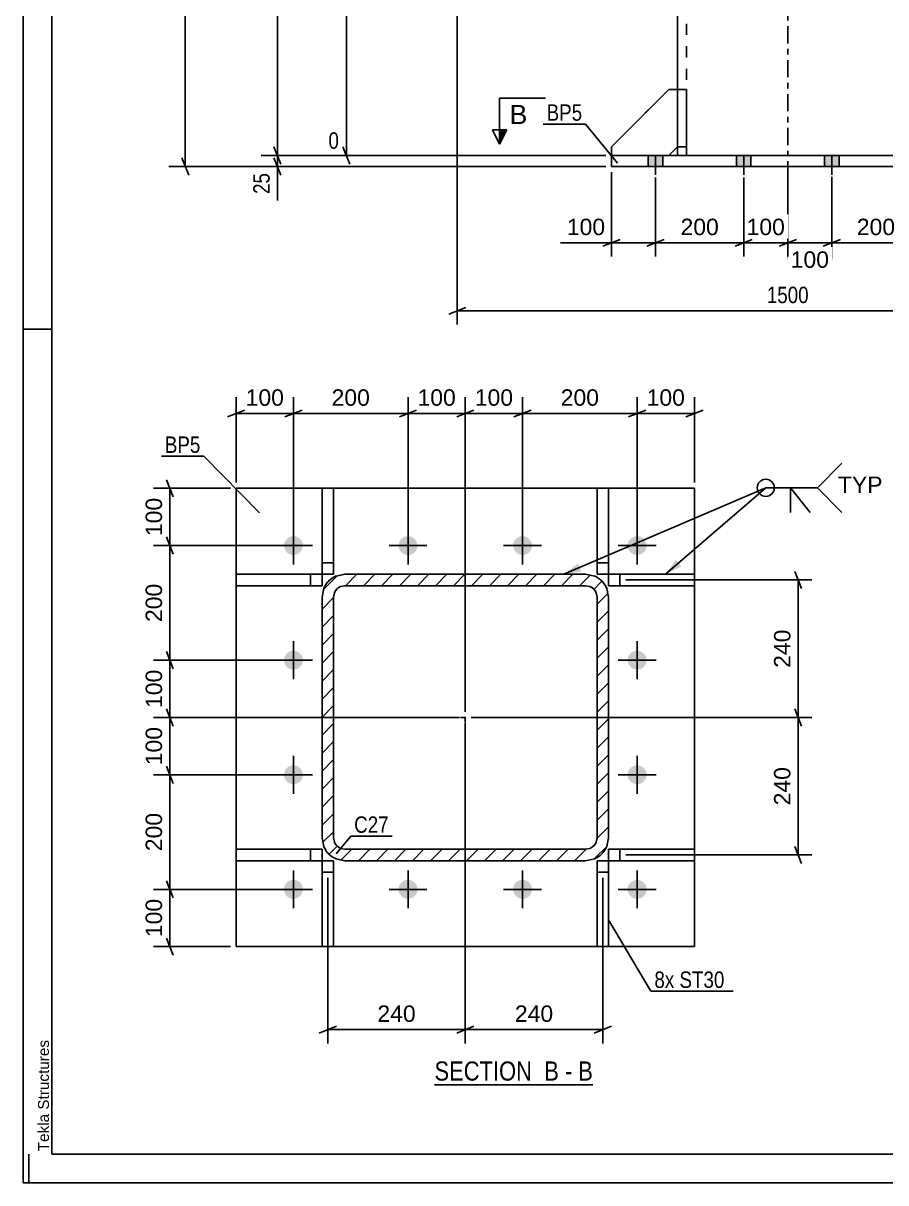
# Model space of a CAD drawing. Header units: millimetres. Extents: x 0 to 841, y 0 to 594.
# Drawn here: x 0 to 150.6, y 0 to 202.4 of the extents above; entities that cross this region are included whole.
import ezdxf

# ---------------------------------------------------------------- set-up
doc = ezdxf.new("R2010")
doc.units = ezdxf.units.MM
doc.linetypes.add('DXK_LINE_DOT2', pattern=[3.9198, 1.9599, -1.9599])
doc.linetypes.add('DXK_LINE_DOT3', pattern=[5.9187, 2.979, -0.9799, 0.9799, -0.9799])
doc.styles.add('Arial', font='ARIAL.TTF', dxfattribs={"height": 0.2})
doc.styles.add('Arial Narrow', font='ARIALN.TTF', dxfattribs={"height": 0.2})

# ---------------------------------------------------------------- blocks, each defined once
blk = doc.blocks.new('Unknown-275655210-1133')
at = {"color": 5, "linetype": 'Continuous'}
for p, q in [((0, 594), (0, 0)), ((5, 589), (5, 5)), ((5, 149), (0, 149)), ((1, 0), (1, 5)), ((5, 5), (836, 5)), ((0, 0), (841, 0))]:
    blk.add_line(p, q, dxfattribs=at)
at = {"color": 174, "linetype": 'Continuous', "style": 'Arial'}
blk.add_text('Tekla Structures', height=1.9102, rotation=90, dxfattribs=at).set_placement((4.5, 5.5))
blk = doc.blocks.new('Unknown-275655210-14 - 11902')
at = {"color": 6, "linetype": 'Continuous'}
blk.add_line((71.81, 17.09), (99.46, 17.09), dxfattribs=at)
at = {"color": 0, "linetype": 'Continuous'}
for points in [[(89.92, 17.84), (89.92, 21.34), (71.81, 21.34), (71.81, 17.84)], [(93.52, 17.84), (93.52, 21.34), (90.97, 21.34), (90.97, 17.84)], [(95.85, 17.84), (95.85, 21.34), (94.57, 21.34), (94.57, 17.84)], [(99.46, 17.84), (99.46, 21.34), (96.9, 21.34), (96.9, 17.84)]]:
    blk.add_wipeout(points, dxfattribs=at)
at = {"color": 7, "linetype": 'Continuous', "style": 'Arial Narrow'}
for s, p in [('SECTION ', (71.81, 17.84)), ('B', (90.97, 17.84)), ('B', (96.9, 17.84)), ('-', (94.57, 17.84))]:
    blk.add_text(s, height=3.34, dxfattribs=at).set_placement(p)
blk = doc.blocks.new('Part-275655210-1465 - 1429')
at = {"color": 7, "linetype": 'DXK_LINE_DOT2'}
for p, q in [((114.25, 179.29), (114.25, 190.83)), ((114.25, 190.83), (115.78, 190.83)), ((115.78, 190.83), (115.78, 179.29)), ((114.25, 180.83), (115.78, 180.83)), ((115.78, 179.29), (114.25, 179.29))]:
    blk.add_line(p, q, dxfattribs=at)
blk = doc.blocks.new('Part-275655210-1466 - 1429')
at = {"color": 7, "linetype": 'DXK_LINE_DOT2'}
for p, q in [((112.71, 190.83), (102.71, 180.83)), ((114.25, 190.83), (112.71, 190.83)), ((114.25, 180.83), (114.25, 190.83)), ((102.71, 180.83), (102.71, 179.29)), ((112.71, 179.29), (114.25, 180.83)), ((102.71, 179.29), (112.71, 179.29))]:
    blk.add_line(p, q, dxfattribs=at)
blk = doc.blocks.new('Part-275655210-1467 - 1429')
at = {"color": 2, "linetype": 'Continuous'}
for p, q in [((114.25, 190.83), (114.25, 179.29)), ((114.25, 190.83), (115.78, 190.83)), ((115.78, 190.83), (115.78, 179.29)), ((114.25, 180.83), (115.78, 180.83)), ((114.25, 179.29), (115.78, 179.29))]:
    blk.add_line(p, q, dxfattribs=at)
blk = doc.blocks.new('Part-275655210-1468 - 1429')
at = {"color": 2, "linetype": 'Continuous'}
for p, q in [((112.71, 190.83), (102.71, 180.83)), ((114.25, 190.83), (112.71, 190.83)), ((102.71, 180.83), (102.71, 179.29)), ((112.71, 179.29), (114.25, 180.83))]:
    blk.add_line(p, q, dxfattribs=at)
at = {"color": 7, "linetype": 'DXK_LINE_DOT2'}
for p, q in [((114.25, 190.83), (114.25, 180.83)), ((102.71, 179.29), (112.71, 179.29))]:
    blk.add_line(p, q, dxfattribs=at)
blk = doc.blocks.new('Part-275655210-1483 - 1429')
at = {"color": 2, "linetype": 'Continuous'}
for p, q in [((102.71, 177.37), (102.71, 179.29)), ((102.71, 179.29), (164.25, 179.29)), ((164.25, 179.29), (164.25, 177.37)), ((164.25, 177.37), (102.71, 177.37))]:
    blk.add_line(p, q, dxfattribs=at)
blk = doc.blocks.new('Part-275655210-1484 - 1429')
at = {"color": 2, "linetype": 'Continuous'}
blk.add_line((114.25, 190.83), (114.25, 206.22), dxfattribs=at)
at = {"color": 7, "linetype": 'DXK_LINE_DOT2'}
for p, q in [((115.78, 206.22), (115.78, 179.29)), ((114.25, 190.83), (114.25, 179.29)), ((152.71, 179.29), (114.25, 179.29))]:
    blk.add_line(p, q, dxfattribs=at)
at = {"color": 7, "linetype": 'DXK_LINE_DOT3'}
blk.add_line((133.48, 169.29), (133.48, 206.22), dxfattribs=at)
blk = doc.blocks.new('Bolt-275655210-1491 - 1429')
at = {"linetype": 'Continuous'}
for points in [[(111.67, 179.29), (109.13, 179.29), (109.13, 177.37), (111.67, 177.37)], [(111.67, 179.29), (109.13, 179.29), (109.13, 177.37), (111.67, 177.37)], [(111.67, 179.29), (109.13, 179.29), (109.13, 177.37), (111.67, 177.37)], [(111.67, 179.29), (109.13, 179.29), (109.13, 177.37), (111.67, 177.37)], [(127.05, 179.29), (124.51, 179.29), (124.51, 177.37), (127.05, 177.37)], [(127.05, 179.29), (124.51, 179.29), (124.51, 177.37), (127.05, 177.37)], [(142.44, 179.29), (139.9, 179.29), (139.9, 177.37), (142.44, 177.37)], [(142.44, 179.29), (139.9, 179.29), (139.9, 177.37), (142.44, 177.37)], [(157.82, 179.29), (155.28, 179.29), (155.28, 177.37), (157.82, 177.37)], [(157.82, 179.29), (155.28, 179.29), (155.28, 177.37), (157.82, 177.37)], [(157.82, 179.29), (155.28, 179.29), (155.28, 177.37), (157.82, 177.37)], [(157.82, 179.29), (155.28, 179.29), (155.28, 177.37), (157.82, 177.37)]]:
    blk.add_hatch(color=1, dxfattribs=at).paths.add_polyline_path(points)
at = {"color": 1, "linetype": 'Continuous'}
for p, q in [((109.13, 177.37), (109.13, 179.29)), ((109.13, 177.37), (109.13, 179.29)), ((109.13, 177.37), (109.13, 179.29)), ((109.13, 177.37), (109.13, 179.29)), ((110.4, 175.91), (110.4, 179.29)), ((110.4, 175.91), (110.4, 179.29)), ((110.4, 175.91), (110.4, 179.29)), ((110.4, 175.91), (110.4, 179.29)), ((111.67, 177.37), (111.67, 179.29)), ((111.67, 177.37), (111.67, 179.29)), ((111.67, 177.37), (111.67, 179.29)), ((111.67, 177.37), (111.67, 179.29)), ((124.51, 177.37), (124.51, 179.29)), ((124.51, 177.37), (124.51, 179.29)), ((125.78, 175.91), (125.78, 179.29)), ((125.78, 175.91), (125.78, 179.29)), ((127.05, 177.37), (127.05, 179.29)), ((127.05, 177.37), (127.05, 179.29)), ((139.9, 177.37), (139.9, 179.29)), ((139.9, 177.37), (139.9, 179.29)), ((141.17, 175.91), (141.17, 179.29)), ((141.17, 175.91), (141.17, 179.29)), ((142.44, 177.37), (142.44, 179.29)), ((142.44, 177.37), (142.44, 179.29)), ((155.28, 177.37), (155.28, 179.29)), ((155.28, 177.37), (155.28, 179.29)), ((155.28, 177.37), (155.28, 179.29)), ((155.28, 177.37), (155.28, 179.29)), ((156.55, 175.91), (156.55, 179.29)), ((156.55, 175.91), (156.55, 179.29)), ((156.55, 175.91), (156.55, 179.29)), ((156.55, 175.91), (156.55, 179.29)), ((157.82, 177.37), (157.82, 179.29)), ((157.82, 177.37), (157.82, 179.29)), ((157.82, 177.37), (157.82, 179.29)), ((157.82, 177.37), (157.82, 179.29))]:
    blk.add_line(p, q, dxfattribs=at)
blk = doc.blocks.new('Part-275655210-11937 - 11902')
at = {"color": 2, "linetype": 'Continuous'}
for p, q in [((100.18, 121.22), (100.18, 106.22)), ((102.18, 121.22), (100.18, 121.22)), ((102.18, 121.22), (102.18, 106.22)), ((102.18, 108.22), (100.18, 108.22)), ((100.18, 106.22), (102.18, 106.22))]:
    blk.add_line(p, q, dxfattribs=at)
blk = doc.blocks.new('Part-275655210-11905 - 11902')
at = {"color": 2, "linetype": 'Continuous'}
for p, q in [((37.18, 121.22), (52.18, 121.22)), ((37.18, 121.22), (37.18, 106.22)), ((100.18, 121.22), (54.18, 121.22)), ((117.18, 121.22), (102.18, 121.22)), ((117.18, 121.22), (117.18, 106.22)), ((37.18, 104.22), (37.18, 58.22)), ((117.18, 104.22), (117.18, 58.22)), ((37.18, 41.22), (37.18, 56.22)), ((117.18, 41.22), (117.18, 56.22)), ((37.18, 41.22), (52.18, 41.22)), ((100.18, 41.22), (54.18, 41.22)), ((117.18, 41.22), (102.18, 41.22))]:
    blk.add_line(p, q, dxfattribs=at)
at = {"color": 7, "linetype": 'DXK_LINE_DOT2'}
for p, q in [((52.18, 121.22), (54.18, 121.22)), ((102.18, 121.22), (100.18, 121.22)), ((37.18, 106.22), (37.18, 104.22)), ((117.18, 106.22), (117.18, 104.22)), ((37.18, 56.22), (37.18, 58.22)), ((117.18, 56.22), (117.18, 58.22)), ((52.18, 41.22), (54.18, 41.22)), ((102.18, 41.22), (100.18, 41.22))]:
    blk.add_line(p, q, dxfattribs=at)
blk = doc.blocks.new('Part-275655210-11938 - 11902')
at = {"color": 2, "linetype": 'Continuous'}
for p, q in [((117.18, 106.22), (102.18, 106.22)), ((102.18, 104.22), (102.18, 106.22)), ((104.18, 106.22), (104.18, 104.22)), ((117.18, 106.22), (117.18, 104.22)), ((117.18, 104.22), (102.18, 104.22))]:
    blk.add_line(p, q, dxfattribs=at)
blk = doc.blocks.new('Part-275655210-11939 - 11902')
at = {"color": 2, "linetype": 'Continuous'}
for p, q in [((100.18, 41.22), (100.18, 56.22)), ((102.18, 56.22), (100.18, 56.22)), ((102.18, 41.22), (102.18, 56.22)), ((102.18, 54.22), (100.18, 54.22)), ((102.18, 41.22), (100.18, 41.22))]:
    blk.add_line(p, q, dxfattribs=at)
blk = doc.blocks.new('Part-275655210-11940 - 11902')
at = {"color": 2, "linetype": 'Continuous'}
for p, q in [((102.18, 56.22), (102.18, 58.22)), ((102.18, 58.22), (117.18, 58.22)), ((104.18, 56.22), (104.18, 58.22)), ((117.18, 58.22), (117.18, 56.22)), ((117.18, 56.22), (102.18, 56.22))]:
    blk.add_line(p, q, dxfattribs=at)
blk = doc.blocks.new('Part-275655210-11941 - 11902')
at = {"color": 2, "linetype": 'Continuous'}
for p, q in [((52.18, 106.22), (52.18, 121.22)), ((52.18, 121.22), (54.18, 121.22)), ((54.18, 121.22), (54.18, 106.22)), ((52.18, 108.22), (54.18, 108.22)), ((54.18, 106.22), (52.18, 106.22))]:
    blk.add_line(p, q, dxfattribs=at)
blk = doc.blocks.new('Part-275655210-11942 - 11902')
at = {"color": 2, "linetype": 'Continuous'}
for p, q in [((37.18, 106.22), (37.18, 104.22)), ((37.18, 106.22), (52.18, 106.22)), ((50.18, 106.22), (50.18, 104.22)), ((52.18, 106.22), (52.18, 104.22)), ((37.18, 104.22), (52.18, 104.22))]:
    blk.add_line(p, q, dxfattribs=at)
blk = doc.blocks.new('Part-275655210-11943 - 11902')
at = {"color": 2, "linetype": 'Continuous'}
for p, q in [((52.18, 41.22), (52.18, 56.22)), ((52.18, 56.22), (54.18, 56.22)), ((54.18, 56.22), (54.18, 41.22)), ((52.18, 54.22), (54.18, 54.22)), ((54.18, 41.22), (52.18, 41.22))]:
    blk.add_line(p, q, dxfattribs=at)
blk = doc.blocks.new('Part-275655210-11944 - 11902')
at = {"color": 2, "linetype": 'Continuous'}
for p, q in [((37.18, 56.22), (37.18, 58.22)), ((37.18, 58.22), (52.18, 58.22)), ((50.18, 56.22), (50.18, 58.22)), ((52.18, 58.22), (52.18, 56.22)), ((52.18, 56.22), (37.18, 56.22))]:
    blk.add_line(p, q, dxfattribs=at)
blk = doc.blocks.new('Part-275655210-11977 - 11902')
at = {"linetype": 'Continuous'}
h = blk.add_hatch(dxfattribs=at)
h.set_pattern_fill('', scale=0.7, style=0, pattern_type=0)
h.set_pattern_definition([(45, (99.7075, 56.524), (-1.571545, 1.571545), [])])
h.paths.add_polyline_path([(98.18, 56.22), (99.71, 56.52), (101.01, 57.39), (101.87, 58.69), (102.18, 60.22), (102.18, 102.22), (101.87, 103.75), (101.01, 105.05), (99.71, 105.91), (98.18, 106.22), (56.18, 106.22), (54.65, 105.91), (53.35, 105.05), (52.48, 103.75), (52.18, 102.22), (52.18, 60.22), (52.48, 58.69), (53.35, 57.39), (54.65, 56.52), (56.18, 56.22)])
h.paths.add_polyline_path([(55.41, 58.37), (54.76, 58.81), (54.33, 59.45), (54.18, 60.22), (54.18, 102.22), (54.33, 102.98), (54.76, 103.63), (55.41, 104.07), (56.18, 104.22), (98.18, 104.22), (98.94, 104.07), (99.59, 103.63), (100.02, 102.98), (100.18, 102.22), (100.18, 60.22), (100.02, 59.45), (99.59, 58.81), (98.94, 58.37), (98.18, 58.22), (56.18, 58.22)])
at = {"color": 7, "linetype": 'DXK_LINE_DOT2'}
for p, q in [((54.65, 105.91), (56.18, 106.22)), ((56.18, 106.22), (98.18, 106.22)), ((98.18, 106.22), (99.71, 105.91)), ((52.18, 102.22), (52.48, 103.75)), ((56.18, 104.22), (55.41, 104.07)), ((56.18, 104.22), (98.18, 104.22)), ((98.94, 104.07), (98.18, 104.22)), ((101.87, 103.75), (102.18, 102.22)), ((52.18, 60.22), (52.18, 102.22)), ((54.33, 102.98), (54.18, 102.22)), ((54.18, 60.22), (54.18, 102.22)), ((100.18, 102.22), (100.02, 102.98)), ((100.18, 60.22), (100.18, 102.22)), ((102.18, 60.22), (102.18, 102.22)), ((52.48, 58.69), (52.18, 60.22)), ((54.18, 60.22), (54.33, 59.45)), ((100.02, 59.45), (100.18, 60.22)), ((102.18, 60.22), (101.87, 58.69)), ((55.41, 58.37), (56.18, 58.22)), ((56.18, 58.22), (98.18, 58.22)), ((98.18, 58.22), (98.94, 58.37)), ((56.18, 56.22), (54.65, 56.52)), ((56.18, 56.22), (98.18, 56.22)), ((99.71, 56.52), (98.18, 56.22))]:
    blk.add_line(p, q, dxfattribs=at)
at = {"color": 2, "linetype": 'Continuous'}
for p, q in [((56.18, 106.22), (54.65, 105.91)), ((56.18, 106.22), (98.18, 106.22)), ((99.71, 105.91), (98.18, 106.22)), ((52.48, 103.75), (52.18, 102.22)), ((55.41, 104.07), (56.18, 104.22)), ((56.18, 104.22), (98.18, 104.22)), ((98.18, 104.22), (98.94, 104.07)), ((102.18, 102.22), (101.87, 103.75)), ((52.18, 60.22), (52.18, 102.22)), ((54.18, 102.22), (54.33, 102.98)), ((54.18, 60.22), (54.18, 102.22)), ((100.02, 102.98), (100.18, 102.22)), ((100.18, 60.22), (100.18, 102.22)), ((102.18, 60.22), (102.18, 102.22)), ((52.18, 60.22), (52.48, 58.69)), ((54.33, 59.45), (54.18, 60.22)), ((100.18, 60.22), (100.02, 59.45)), ((101.87, 58.69), (102.18, 60.22)), ((56.18, 58.22), (55.41, 58.37)), ((56.18, 58.22), (98.18, 58.22)), ((98.94, 58.37), (98.18, 58.22)), ((54.65, 56.52), (56.18, 56.22)), ((56.18, 56.22), (98.18, 56.22)), ((98.18, 56.22), (99.71, 56.52))]:
    blk.add_line(p, q, dxfattribs=at)
at = {"color": 7, "linetype": 'DXK_LINE_DOT3'}
for p, q in [((77.18, 91.22), (77.18, 71.22)), ((87.18, 81.22), (67.18, 81.22))]:
    blk.add_line(p, q, dxfattribs=at)
at = {"color": 7, "linetype": 'DXK_LINE_DOT2'}
for centre, radius, start, end in [((56.18, 102.22), 4, 112.5, 157.5), ((98.18, 102.22), 4, 22.5, 67.5), ((56.18, 102.22), 2, 112.5, 157.5), ((98.18, 102.22), 2, 22.5, 67.5), ((56.18, 60.22), 2, 202.5, 247.5), ((98.18, 60.22), 2, 292.5, 337.5), ((56.18, 60.22), 4, 202.5, 247.5), ((98.18, 60.22), 4, 292.5, 337.5)]:
    blk.add_arc(centre, radius, start, end, dxfattribs=at)
at = {"color": 2, "linetype": 'Continuous'}
for centre, radius, start, end in [((56.18, 102.22), 4, 112.5, 157.5), ((98.18, 102.22), 4, 22.5, 67.5), ((56.18, 102.22), 2, 112.5, 157.5), ((98.18, 102.22), 2, 22.5, 67.5), ((56.18, 60.22), 2, 202.5, 247.5), ((98.18, 60.22), 2, 292.5, 337.5), ((56.18, 60.22), 4, 202.5, 247.5), ((98.18, 60.22), 4, 292.5, 337.5)]:
    blk.add_arc(centre, radius, start, end, dxfattribs=at)
blk = doc.blocks.new('Bolt-275655210-11979 - 11902')
at = {"linetype": 'Continuous'}
for points in [[(48.83, 111.22, -1), (45.53, 111.22, -1)], [(68.83, 111.22, -1), (65.53, 111.22, -1)], [(88.83, 111.22, -1), (85.53, 111.22, -1)], [(108.83, 111.22, -1), (105.53, 111.22, -1)], [(48.83, 91.22, -1), (45.53, 91.22, -1)], [(108.83, 91.22, -1), (105.53, 91.22, -1)], [(48.83, 71.22, -1), (45.53, 71.22, -1)], [(108.83, 71.22, -1), (105.53, 71.22, -1)], [(48.83, 51.22, -1), (45.53, 51.22, -1)], [(68.83, 51.22, -1), (65.53, 51.22, -1)], [(88.83, 51.22, -1), (85.53, 51.22, -1)], [(108.83, 51.22, -1), (105.53, 51.22, -1)]]:
    blk.add_hatch(color=1, dxfattribs=at).paths.add_polyline_path(points)
at = {"color": 1, "linetype": 'Continuous'}
for p, q in [((47.18, 114.52), (47.18, 107.92)), ((67.18, 114.52), (67.18, 107.92)), ((87.18, 114.52), (87.18, 107.92)), ((107.18, 114.52), (107.18, 107.92)), ((50.48, 111.22), (43.88, 111.22)), ((70.48, 111.22), (63.88, 111.22)), ((90.48, 111.22), (83.88, 111.22)), ((110.48, 111.22), (103.88, 111.22)), ((47.18, 94.52), (47.18, 87.92)), ((107.18, 94.52), (107.18, 87.92)), ((50.48, 91.22), (43.88, 91.22)), ((110.48, 91.22), (103.88, 91.22)), ((47.18, 74.52), (47.18, 67.92)), ((107.18, 74.52), (107.18, 67.92)), ((50.48, 71.22), (43.88, 71.22)), ((110.48, 71.22), (103.88, 71.22)), ((47.18, 54.52), (47.18, 47.92)), ((67.18, 54.52), (67.18, 47.92)), ((87.18, 54.52), (87.18, 47.92)), ((107.18, 54.52), (107.18, 47.92)), ((50.48, 51.22), (43.88, 51.22)), ((70.48, 51.22), (63.88, 51.22)), ((90.48, 51.22), (83.88, 51.22)), ((110.48, 51.22), (103.88, 51.22))]:
    blk.add_line(p, q, dxfattribs=at)
blk = doc.blocks.new('StraightDimension-275655210-9355 - 1429')
at = {"color": 7, "linetype": 'Continuous'}
for p, q in [((28.3, 177.37), (28.3, 554.25)), ((27.7, 178.87), (28.9, 175.87)), ((101.71, 177.37), (25.45, 177.37))]:
    blk.add_line(p, q, dxfattribs=at)
blk = doc.blocks.new('StraightDimension-275655210-2050 - 1429')
at = {"color": 7, "linetype": 'Continuous'}
for p, q in [((191.17, 250.31), (191.17, 149.79)), ((75.78, 229.54), (75.78, 149.79)), ((77.28, 152.79), (74.28, 151.59)), ((75.78, 152.19), (191.17, 152.19)), ((189.67, 151.59), (192.67, 152.79))]:
    blk.add_line(p, q, dxfattribs=at)
at = {"color": 0}
blk.add_wipeout([(137.73, 152.94), (137.73, 157.14), (129.22, 157.14), (129.22, 152.94)], dxfattribs=at)
at = {"color": 3, "style": 'Arial Narrow'}
blk.add_text('1500', height=2.863, dxfattribs=at).set_placement((129.82, 153.54))
blk = doc.blocks.new('StraightDimension-275655210-11633 - 1429')
at = {"color": 7, "linetype": 'Continuous'}
for p, q in [((44.38, 179.29), (44.38, 510.15)), ((43.78, 180.79), (44.98, 177.79)), ((101.71, 179.29), (41.53, 179.29))]:
    blk.add_line(p, q, dxfattribs=at)
blk = doc.blocks.new('StraightDimension-275655210-11634 - 1429')
at = {"color": 7, "linetype": 'Continuous'}
for p, q in [((43.78, 180.79), (44.98, 177.79)), ((101.71, 179.29), (41.53, 179.29)), ((44.98, 175.87), (43.78, 178.87)), ((44.38, 177.37), (44.38, 179.29)), ((101.71, 177.37), (41.53, 177.37))]:
    blk.add_line(p, q, dxfattribs=at)
at = {"color": 0}
blk.add_wipeout([(43.63, 176.85), (39.43, 176.85), (39.43, 171.99), (43.63, 171.99)], dxfattribs=at)
at = {"color": 7, "linetype": 'Continuous'}
blk.add_line((44.38, 177.37), (44.38, 171.46), dxfattribs=at)
blk.add_line((44.38, 177.37), (44.38, 171.46), dxfattribs=at)
at = {"color": 3, "style": 'Arial Narrow'}
blk.add_text('25', height=2.863, rotation=90.0002, dxfattribs=at).set_placement((43.03, 172.59))
blk = doc.blocks.new('StraightDimension-275655210-11674 - 1429')
at = {"color": 7, "linetype": 'Continuous'}
for p, q in [((141.17, 175.56), (141.17, 161.66)), ((156.55, 175.56), (156.55, 161.66)), ((142.67, 164.66), (139.67, 163.46)), ((141.17, 164.06), (156.55, 164.06)), ((155.05, 163.46), (158.05, 164.66))]:
    blk.add_line(p, q, dxfattribs=at)
at = {"color": 0}
blk.add_wipeout([(152.8, 164.81), (152.8, 169.01), (144.93, 169.01), (144.93, 164.81)], dxfattribs=at)
at = {"color": 3, "style": 'Arial'}
blk.add_text('200', height=2.865, dxfattribs=at).set_placement((145.53, 165.41))
blk = doc.blocks.new('StraightDimension-275655210-11675 - 1429')
at = {"color": 7, "linetype": 'Continuous'}
for p, q in [((133.48, 178.29), (133.48, 161.21)), ((141.17, 175.56), (141.17, 161.21)), ((131.98, 163.46), (134.98, 164.66)), ((133.48, 164.06), (141.17, 164.06)), ((142.67, 164.66), (139.67, 163.46))]:
    blk.add_line(p, q, dxfattribs=at)
at = {"color": 0}
blk.add_wipeout([(141.26, 159.11), (141.26, 163.31), (133.39, 163.31), (133.39, 159.11)], dxfattribs=at)
at = {"color": 3, "style": 'Arial'}
blk.add_text('100', height=2.865, dxfattribs=at).set_placement((133.99, 159.71))
blk = doc.blocks.new('StraightDimension-275655210-11676 - 1429')
at = {"color": 7, "linetype": 'Continuous'}
for p, q in [((133.48, 178.29), (133.48, 161.66)), ((125.78, 175.44), (125.78, 161.66)), ((124.28, 163.46), (127.28, 164.66)), ((125.78, 164.06), (133.48, 164.06)), ((134.98, 164.66), (131.98, 163.46))]:
    blk.add_line(p, q, dxfattribs=at)
at = {"color": 0}
blk.add_wipeout([(133.57, 164.81), (133.57, 169.01), (125.69, 169.01), (125.69, 164.81)], dxfattribs=at)
at = {"color": 3, "style": 'Arial'}
blk.add_text('100', height=2.865, dxfattribs=at).set_placement((126.29, 165.41))
blk = doc.blocks.new('StraightDimension-275655210-11677 - 1429')
at = {"color": 7, "linetype": 'Continuous'}
for p, q in [((110.4, 175.44), (110.4, 161.66)), ((125.78, 175.44), (125.78, 161.66)), ((111.9, 164.66), (108.9, 163.46)), ((110.4, 164.06), (125.78, 164.06)), ((124.28, 163.46), (127.28, 164.66))]:
    blk.add_line(p, q, dxfattribs=at)
at = {"color": 0}
blk.add_wipeout([(122.03, 164.81), (122.03, 169.01), (114.16, 169.01), (114.16, 164.81)], dxfattribs=at)
at = {"color": 3, "style": 'Arial'}
blk.add_text('200', height=2.865, dxfattribs=at).set_placement((114.76, 165.41))
blk = doc.blocks.new('StraightDimension-275655210-11678 - 1429')
at = {"color": 7, "linetype": 'Continuous'}
for p, q in [((102.71, 176.37), (102.71, 161.66)), ((110.4, 175.44), (110.4, 161.66)), ((101.21, 163.46), (104.21, 164.66)), ((102.71, 164.06), (110.4, 164.06)), ((111.9, 164.66), (108.9, 163.46))]:
    blk.add_line(p, q, dxfattribs=at)
at = {"color": 0}
blk.add_wipeout([(102.18, 164.81), (102.18, 169.01), (94.31, 169.01), (94.31, 164.81)], dxfattribs=at)
at = {"color": 7, "linetype": 'Continuous'}
blk.add_line((102.71, 164.06), (93.79, 164.06), dxfattribs=at)
blk.add_line((102.71, 164.06), (93.79, 164.06), dxfattribs=at)
at = {"color": 3, "style": 'Arial'}
blk.add_text('100', height=2.865, dxfattribs=at).set_placement((94.91, 165.41))
blk = doc.blocks.new('StraightDimension-275655210-11811 - 1429')
at = {"color": 7, "linetype": 'Continuous'}
for p, q in [((57.02, 238.27), (55.82, 241.27)), ((76.71, 239.77), (45.98, 239.77)), ((56.42, 179.29), (56.42, 239.77)), ((55.82, 180.79), (57.02, 177.79)), ((101.71, 179.29), (53.29, 179.29))]:
    blk.add_line(p, q, dxfattribs=at)
at = {"color": 0, "linetype": 'Continuous'}
for points in [[(55.72, 240.37), (55.72, 244.57), (45.38, 244.57), (45.38, 240.37)], [(55.72, 179.89), (55.72, 184.09), (52.69, 184.09), (52.69, 179.89)]]:
    blk.add_wipeout(points, dxfattribs=at)
at = {"color": 0}
blk.add_wipeout([(55.67, 214.7), (51.47, 214.7), (51.47, 204.36), (55.67, 204.36)], dxfattribs=at)
at = {"color": 3, "linetype": 'Continuous', "style": 'Arial Narrow'}
for s, height, p in [('11022', 2.863, (45.98, 240.97)), ('0', 2.86, (53.29, 180.49))]:
    blk.add_text(s, height=height, dxfattribs=at).set_placement(p)
at = {"color": 3, "style": 'Arial Narrow'}
blk.add_text('11022', height=2.863, rotation=90.0002, dxfattribs=at).set_placement((55.07, 204.96))
blk = doc.blocks.new('StraightDimension-275655210-16933 - 11902')
at = {"color": 7, "linetype": 'Continuous'}
for p, q in [((37.18, 122.22), (37.18, 137.13)), ((47.18, 112.22), (47.18, 137.13)), ((35.68, 133.68), (38.68, 134.88)), ((37.18, 134.28), (47.18, 134.28)), ((48.68, 134.88), (45.68, 133.68))]:
    blk.add_line(p, q, dxfattribs=at)
at = {"color": 0}
blk.add_wipeout([(46.11, 135.03), (46.11, 139.23), (38.24, 139.23), (38.24, 135.03)], dxfattribs=at)
at = {"color": 3, "style": 'Arial'}
blk.add_text('100', height=2.865, dxfattribs=at).set_placement((38.84, 135.63))
blk = doc.blocks.new('StraightDimension-275655210-12259 - 11902')
at = {"color": 7, "linetype": 'Continuous'}
for p, q in [((78.18, 81.22), (137.69, 81.22)), ((135.89, 79.72), (134.69, 82.72)), ((135.29, 57.22), (135.29, 81.22)), ((134.69, 58.72), (135.89, 55.72)), ((105.18, 57.22), (137.69, 57.22))]:
    blk.add_line(p, q, dxfattribs=at)
at = {"color": 0}
blk.add_wipeout([(134.54, 73.15), (130.34, 73.15), (130.34, 65.28), (134.54, 65.28)], dxfattribs=at)
at = {"color": 3, "style": 'Arial'}
blk.add_text('240', height=2.865, rotation=90.0002, dxfattribs=at).set_placement((133.94, 65.88))
blk = doc.blocks.new('StraightDimension-275655210-12244 - 11902')
at = {"color": 7, "linetype": 'Continuous'}
for p, q in [((77.18, 80.22), (77.18, 24.34)), ((53.18, 53.22), (53.18, 24.34)), ((54.68, 27.34), (51.68, 26.14)), ((53.18, 26.74), (77.18, 26.74)), ((75.68, 26.14), (78.68, 27.34))]:
    blk.add_line(p, q, dxfattribs=at)
at = {"color": 0}
blk.add_wipeout([(69.11, 27.49), (69.11, 31.69), (61.24, 31.69), (61.24, 27.49)], dxfattribs=at)
at = {"color": 3, "style": 'Arial'}
blk.add_text('240', height=2.865, dxfattribs=at).set_placement((61.84, 28.09))
blk = doc.blocks.new('StraightDimension-275655210-12243 - 11902')
at = {"color": 7, "linetype": 'Continuous'}
for p, q in [((77.18, 80.22), (77.18, 24.34)), ((101.18, 53.22), (101.18, 24.34)), ((78.68, 27.34), (75.68, 26.14)), ((77.18, 26.74), (101.18, 26.74)), ((99.68, 26.14), (102.68, 27.34))]:
    blk.add_line(p, q, dxfattribs=at)
at = {"color": 0}
blk.add_wipeout([(93.11, 27.49), (93.11, 31.69), (85.24, 31.69), (85.24, 27.49)], dxfattribs=at)
at = {"color": 3, "style": 'Arial'}
blk.add_text('240', height=2.865, dxfattribs=at).set_placement((85.84, 28.09))
blk = doc.blocks.new('StraightDimension-275655210-12258 - 11902')
at = {"color": 7, "linetype": 'Continuous'}
for p, q in [((135.89, 103.72), (134.69, 106.72)), ((105.18, 105.22), (137.69, 105.22)), ((135.29, 81.22), (135.29, 105.22)), ((78.18, 81.22), (137.69, 81.22)), ((134.69, 82.72), (135.89, 79.72))]:
    blk.add_line(p, q, dxfattribs=at)
at = {"color": 0}
blk.add_wipeout([(134.54, 97.15), (130.34, 97.15), (130.34, 89.28), (134.54, 89.28)], dxfattribs=at)
at = {"color": 3, "style": 'Arial'}
blk.add_text('240', height=2.865, rotation=90.0002, dxfattribs=at).set_placement((133.94, 89.88))
blk = doc.blocks.new('StraightDimension-275655210-16928 - 11902')
at = {"color": 7, "linetype": 'Continuous'}
for p, q in [((107.18, 112.22), (107.18, 137.13)), ((117.18, 122.22), (117.18, 137.13)), ((105.68, 133.68), (108.68, 134.88)), ((107.18, 134.28), (117.18, 134.28)), ((118.68, 134.88), (115.68, 133.68))]:
    blk.add_line(p, q, dxfattribs=at)
at = {"color": 0}
blk.add_wipeout([(116.11, 135.03), (116.11, 139.23), (108.24, 139.23), (108.24, 135.03)], dxfattribs=at)
at = {"color": 3, "style": 'Arial'}
blk.add_text('100', height=2.865, dxfattribs=at).set_placement((108.84, 135.63))
blk = doc.blocks.new('StraightDimension-275655210-16929 - 11902')
at = {"color": 7, "linetype": 'Continuous'}
for p, q in [((87.18, 112.22), (87.18, 137.13)), ((107.18, 112.22), (107.18, 137.13)), ((88.68, 134.88), (85.68, 133.68)), ((87.18, 134.28), (107.18, 134.28)), ((105.68, 133.68), (108.68, 134.88))]:
    blk.add_line(p, q, dxfattribs=at)
at = {"color": 0}
blk.add_wipeout([(101.11, 135.03), (101.11, 139.23), (93.24, 139.23), (93.24, 135.03)], dxfattribs=at)
at = {"color": 3, "style": 'Arial'}
blk.add_text('200', height=2.865, dxfattribs=at).set_placement((93.84, 135.63))
blk = doc.blocks.new('StraightDimension-275655210-16930 - 11902')
at = {"color": 7, "linetype": 'Continuous'}
for p, q in [((77.18, 82.22), (77.18, 137.13)), ((87.18, 112.22), (87.18, 137.13)), ((75.68, 133.68), (78.68, 134.88)), ((77.18, 134.28), (87.18, 134.28)), ((88.68, 134.88), (85.68, 133.68))]:
    blk.add_line(p, q, dxfattribs=at)
at = {"color": 0}
blk.add_wipeout([(86.11, 135.03), (86.11, 139.23), (78.24, 139.23), (78.24, 135.03)], dxfattribs=at)
at = {"color": 3, "style": 'Arial'}
blk.add_text('100', height=2.865, dxfattribs=at).set_placement((78.84, 135.63))
blk = doc.blocks.new('StraightDimension-275655210-16931 - 11902')
at = {"color": 7, "linetype": 'Continuous'}
for p, q in [((67.18, 112.22), (67.18, 137.13)), ((77.18, 82.22), (77.18, 137.13)), ((65.68, 133.68), (68.68, 134.88)), ((67.18, 134.28), (77.18, 134.28)), ((78.68, 134.88), (75.68, 133.68))]:
    blk.add_line(p, q, dxfattribs=at)
at = {"color": 0}
blk.add_wipeout([(76.11, 135.03), (76.11, 139.23), (68.24, 139.23), (68.24, 135.03)], dxfattribs=at)
at = {"color": 3, "style": 'Arial'}
blk.add_text('100', height=2.865, dxfattribs=at).set_placement((68.84, 135.63))
blk = doc.blocks.new('StraightDimension-275655210-16932 - 11902')
at = {"color": 7, "linetype": 'Continuous'}
for p, q in [((47.18, 112.22), (47.18, 137.13)), ((67.18, 112.22), (67.18, 137.13)), ((48.68, 134.88), (45.68, 133.68)), ((47.18, 134.28), (67.18, 134.28)), ((65.68, 133.68), (68.68, 134.88))]:
    blk.add_line(p, q, dxfattribs=at)
at = {"color": 0}
blk.add_wipeout([(61.11, 135.03), (61.11, 139.23), (53.24, 139.23), (53.24, 135.03)], dxfattribs=at)
at = {"color": 3, "style": 'Arial'}
blk.add_text('200', height=2.865, dxfattribs=at).set_placement((53.84, 135.63))
blk = doc.blocks.new('StraightDimension-275655210-16981 - 11902')
at = {"color": 7, "linetype": 'Continuous'}
for p, q in [((24.99, 122.72), (26.19, 119.72)), ((36.18, 121.22), (22.74, 121.22)), ((25.59, 111.22), (25.59, 121.22)), ((26.19, 109.72), (24.99, 112.72)), ((46.18, 111.22), (22.74, 111.22))]:
    blk.add_line(p, q, dxfattribs=at)
at = {"color": 0}
blk.add_wipeout([(24.84, 120.15), (20.64, 120.15), (20.64, 112.28), (24.84, 112.28)], dxfattribs=at)
at = {"color": 3, "style": 'Arial'}
blk.add_text('100', height=2.865, rotation=90.0002, dxfattribs=at).set_placement((24.24, 112.88))
blk = doc.blocks.new('StraightDimension-275655210-16982 - 11902')
at = {"color": 7, "linetype": 'Continuous'}
for p, q in [((26.19, 109.72), (24.99, 112.72)), ((46.18, 111.22), (22.74, 111.22)), ((25.59, 91.22), (25.59, 111.22)), ((46.18, 91.22), (22.74, 91.22)), ((24.99, 92.72), (26.19, 89.72))]:
    blk.add_line(p, q, dxfattribs=at)
at = {"color": 0}
blk.add_wipeout([(24.84, 105.15), (20.64, 105.15), (20.64, 97.28), (24.84, 97.28)], dxfattribs=at)
at = {"color": 3, "style": 'Arial'}
blk.add_text('200', height=2.865, rotation=90.0002, dxfattribs=at).set_placement((24.24, 97.88))
blk = doc.blocks.new('StraightDimension-275655210-16983 - 11902')
at = {"color": 7, "linetype": 'Continuous'}
for p, q in [((46.18, 91.22), (22.74, 91.22)), ((24.99, 92.72), (26.19, 89.72)), ((25.59, 81.22), (25.59, 91.22)), ((76.18, 81.22), (22.74, 81.22)), ((26.19, 79.72), (24.99, 82.72))]:
    blk.add_line(p, q, dxfattribs=at)
at = {"color": 0}
blk.add_wipeout([(24.84, 90.15), (20.64, 90.15), (20.64, 82.28), (24.84, 82.28)], dxfattribs=at)
at = {"color": 3, "style": 'Arial'}
blk.add_text('100', height=2.865, rotation=90.0002, dxfattribs=at).set_placement((24.24, 82.88))
blk = doc.blocks.new('StraightDimension-275655210-16984 - 11902')
at = {"color": 7, "linetype": 'Continuous'}
for p, q in [((76.18, 81.22), (22.74, 81.22)), ((24.99, 82.72), (26.19, 79.72)), ((25.59, 71.22), (25.59, 81.22)), ((46.18, 71.22), (22.74, 71.22)), ((26.19, 69.72), (24.99, 72.72))]:
    blk.add_line(p, q, dxfattribs=at)
at = {"color": 0}
blk.add_wipeout([(24.84, 80.15), (20.64, 80.15), (20.64, 72.28), (24.84, 72.28)], dxfattribs=at)
at = {"color": 3, "style": 'Arial'}
blk.add_text('100', height=2.865, rotation=90.0002, dxfattribs=at).set_placement((24.24, 72.88))
blk = doc.blocks.new('StraightDimension-275655210-16985 - 11902')
at = {"color": 7, "linetype": 'Continuous'}
for p, q in [((46.18, 71.22), (22.74, 71.22)), ((26.19, 69.72), (24.99, 72.72)), ((25.59, 51.22), (25.59, 71.22)), ((24.99, 52.72), (26.19, 49.72)), ((46.18, 51.22), (22.74, 51.22))]:
    blk.add_line(p, q, dxfattribs=at)
at = {"color": 0}
blk.add_wipeout([(24.84, 65.15), (20.64, 65.15), (20.64, 57.28), (24.84, 57.28)], dxfattribs=at)
at = {"color": 3, "style": 'Arial'}
blk.add_text('200', height=2.865, rotation=90.0002, dxfattribs=at).set_placement((24.24, 57.88))
blk = doc.blocks.new('StraightDimension-275655210-16986 - 11902')
at = {"color": 7, "linetype": 'Continuous'}
for p, q in [((24.99, 52.72), (26.19, 49.72)), ((46.18, 51.22), (22.74, 51.22)), ((25.59, 41.22), (25.59, 51.22)), ((26.19, 39.72), (24.99, 42.72)), ((36.18, 41.22), (22.74, 41.22))]:
    blk.add_line(p, q, dxfattribs=at)
at = {"color": 0}
blk.add_wipeout([(24.84, 50.15), (20.64, 50.15), (20.64, 42.28), (24.84, 42.28)], dxfattribs=at)
at = {"color": 3, "style": 'Arial'}
blk.add_text('100', height=2.865, rotation=90.0002, dxfattribs=at).set_placement((24.24, 42.88))
blk = doc.blocks.new('SectionMark-275655210-11989 - 1429')
at = {"color": 6, "linetype": 'Continuous'}
for p, q in [((83.16, 189.29), (83.16, 181.29)), ((176, 189.29), (176, 181.29)), ((83.16, 181.29), (81.91, 183.79)), ((177.25, 183.79), (176, 181.29))]:
    blk.add_line(p, q, dxfattribs=at)
at = {"color": 0, "linetype": 'Continuous'}
for points in [[(88.02, 184.79), (88.02, 188.29), (84.91, 188.29), (84.91, 184.79)], [(174.25, 184.79), (174.25, 188.29), (171.14, 188.29), (171.14, 184.79)]]:
    blk.add_wipeout(points, dxfattribs=at)
at = {"linetype": 'Continuous'}
for points in [[(83.16, 183.79), (84.41, 183.79), (83.16, 181.29)], [(174.75, 183.79), (176, 183.79), (176, 181.29)]]:
    blk.add_hatch(color=6, dxfattribs=at).paths.add_polyline_path(points)
at = {"color": 6, "linetype": 'Continuous'}
for p, q in [((83.16, 189.29), (91.16, 189.29)), ((176, 189.29), (168, 189.29)), ((84.41, 183.79), (81.91, 183.79)), ((83.16, 181.29), (84.41, 183.79)), ((174.75, 183.79), (177.25, 183.79)), ((176, 181.29), (174.75, 183.79))]:
    blk.add_line(p, q, dxfattribs=at)
at = {"color": 3, "linetype": 'Continuous', "style": 'Arial'}
for p in [(84.91, 184.79), (171.14, 184.79)]:
    blk.add_text('B', height=3.34, dxfattribs=at).set_placement(p)
blk = doc.blocks.new('Mark-275655210-1479 - 1429')
at = {"color": 0}
blk.add_wipeout([(97.59, 185.37), (97.59, 188.37), (91.38, 188.37), (91.38, 185.37)], dxfattribs=at)
blk.add_wipeout([(97.59, 185.37), (97.59, 188.37), (91.38, 188.37), (91.38, 185.37)], dxfattribs=at)
at = {"color": 30, "linetype": 'Continuous'}
for p in [(90.78, 184.77), (103.75, 177.98)]:
    blk.add_line(p, (98.19, 184.77), dxfattribs=at)
at = {"color": 3, "style": 'Arial Narrow'}
blk.add_text('BP5', height=2.863, dxfattribs=at).set_placement((91.38, 185.37))
blk = doc.blocks.new('WeldMark-275655210-12387 - 11902')
at = {"linetype": 'Continuous'}
for points in [[(97.46, 106.71), (94.41, 106.22), (96.87, 108.09)], [(114.91, 107.61), (112.15, 106.22), (113.93, 108.75)]]:
    blk.add_hatch(color=30, dxfattribs=at).paths.add_polyline_path(points)
at = {"color": 30, "linetype": 'Continuous'}
for p, q in [((94.41, 106.22), (129.64, 121.3)), ((112.15, 106.22), (129.64, 121.3)), ((129.64, 121.3), (138.64, 121.3))]:
    blk.add_line(p, q, dxfattribs=at)
at = {"color": 3, "linetype": 'Continuous'}
for q in [(137.36, 117.02), (133.93, 117.02)]:
    blk.add_line((133.93, 121.3), q, dxfattribs=at)
for start, end in [(90, 270), (270, 90)]:
    blk.add_arc((129.64, 121.3), 1.5, start, end, dxfattribs=at)
at = {"color": 0, "linetype": 'Continuous'}
blk.add_wipeout([(150.02, 120.4), (150.02, 123.4), (142.24, 123.4), (142.24, 120.4)], dxfattribs=at)
blk.add_wipeout([(150.02, 120.4), (150.02, 123.4), (142.24, 123.4), (142.24, 120.4)], dxfattribs=at)
at = {"color": 3, "linetype": 'Continuous'}
for q in [(142.93, 125.59), (142.93, 117.02)]:
    blk.add_line((138.64, 121.3), q, dxfattribs=at)
at = {"color": 3, "linetype": 'Continuous', "style": 'Arial'}
blk.add_text('TYP', height=2.865, dxfattribs=at).set_placement((142.24, 120.4))
blk = doc.blocks.new('Mark-275655210-12272 - 11902')
at = {"color": 0}
blk.add_wipeout([(30.95, 127.4), (30.95, 130.4), (24.73, 130.4), (24.73, 127.4)], dxfattribs=at)
blk.add_wipeout([(30.95, 127.4), (30.95, 130.4), (24.73, 130.4), (24.73, 127.4)], dxfattribs=at)
at = {"color": 30, "linetype": 'Continuous'}
for p in [(24.13, 126.8), (41.24, 116.93)]:
    blk.add_line(p, (31.55, 126.8), dxfattribs=at)
at = {"color": 3, "style": 'Arial Narrow'}
blk.add_text('BP5', height=2.863, dxfattribs=at).set_placement((24.73, 127.4))
blk = doc.blocks.new('Mark-275655210-12275 - 11902')
at = {"color": 0}
blk.add_wipeout([(63.81, 61.09), (63.81, 64.09), (57.78, 64.09), (57.78, 61.09)], dxfattribs=at)
blk.add_wipeout([(63.81, 61.09), (63.81, 64.09), (57.78, 64.09), (57.78, 61.09)], dxfattribs=at)
at = {"color": 30, "linetype": 'Continuous'}
for p, q in [((54.66, 57.43), (57.18, 60.49)), ((57.18, 60.49), (64.41, 60.49))]:
    blk.add_line(p, q, dxfattribs=at)
at = {"color": 3, "style": 'Arial Narrow'}
blk.add_text('C27', height=2.863, dxfattribs=at).set_placement((57.78, 61.09))
blk = doc.blocks.new('MarkSet-275655210-12327 - 11902')
at = {"color": 0}
blk.add_wipeout([(113.67, 34.02), (113.67, 37.02), (110.19, 37.02), (110.19, 34.02)], dxfattribs=at)
blk.add_wipeout([(113.67, 34.02), (113.67, 37.02), (110.19, 37.02), (110.19, 34.02)], dxfattribs=at)
at = {"color": 30, "linetype": 'Continuous'}
blk.add_line((102.18, 45.92), (109.59, 33.42), dxfattribs=at)
at = {"color": 0}
blk.add_wipeout([(122.42, 34.02), (122.42, 37.02), (114.57, 37.02), (114.57, 34.02)], dxfattribs=at)
blk.add_wipeout([(122.42, 34.02), (122.42, 37.02), (114.57, 37.02), (114.57, 34.02)], dxfattribs=at)
at = {"color": 30, "linetype": 'Continuous'}
blk.add_line((109.59, 33.42), (123.92, 33.42), dxfattribs=at)
at = {"color": 3, "style": 'Arial Narrow'}
for s, p in [('8x', (110.19, 34.02)), ('ST30', (114.57, 34.02))]:
    blk.add_text(s, height=2.863, dxfattribs=at).set_placement(p)

msp = doc.modelspace()

# ---------------------------------------------------------------- block references
for name in ['Unknown-275655210-1133', 'Part-275655210-1484 - 1429', 'Part-275655210-1466 - 1429', 'Part-275655210-1468 - 1429', 'Part-275655210-1465 - 1429', 'Part-275655210-1467 - 1429', 'Part-275655210-1483 - 1429', 'Bolt-275655210-1491 - 1429', 'Part-275655210-11905 - 11902', 'Part-275655210-11941 - 11902', 'Part-275655210-11937 - 11902', 'Bolt-275655210-11979 - 11902', 'Part-275655210-11942 - 11902', 'Part-275655210-11977 - 11902', 'Part-275655210-11938 - 11902', 'Part-275655210-11944 - 11902', 'Part-275655210-11940 - 11902', 'Part-275655210-11943 - 11902', 'Part-275655210-11939 - 11902']:
    msp.add_blockref(name, (0, 0))

# ---------------------------------------------------------------- next in the draw order: block references
for name in ['StraightDimension-275655210-9355 - 1429', 'StraightDimension-275655210-16933 - 11902', 'StraightDimension-275655210-16928 - 11902', 'StraightDimension-275655210-12259 - 11902', 'Unknown-275655210-14 - 11902']:
    msp.add_blockref(name, (0, 0))

# ---------------------------------------------------------------- next in the draw order: block references
for name in ['StraightDimension-275655210-2050 - 1429', 'StraightDimension-275655210-16929 - 11902', 'StraightDimension-275655210-12244 - 11902']:
    msp.add_blockref(name, (0, 0))

# ---------------------------------------------------------------- next in the draw order: block references
for name in ['StraightDimension-275655210-11633 - 1429', 'StraightDimension-275655210-11674 - 1429', 'StraightDimension-275655210-12243 - 11902', 'Mark-275655210-12275 - 11902']:
    msp.add_blockref(name, (0, 0))

# ---------------------------------------------------------------- next in the draw order: block references
for name in ['StraightDimension-275655210-11634 - 1429', 'StraightDimension-275655210-11675 - 1429', 'StraightDimension-275655210-12258 - 11902', 'MarkSet-275655210-12327 - 11902']:
    msp.add_blockref(name, (0, 0))

# ---------------------------------------------------------------- next in the draw order: block references
for name in ['StraightDimension-275655210-11811 - 1429', 'StraightDimension-275655210-11676 - 1429', 'StraightDimension-275655210-16930 - 11902', 'WeldMark-275655210-12387 - 11902']:
    msp.add_blockref(name, (0, 0))

# ---------------------------------------------------------------- next in the draw order: block references
for name in ['SectionMark-275655210-11989 - 1429', 'StraightDimension-275655210-11677 - 1429', 'StraightDimension-275655210-16931 - 11902']:
    msp.add_blockref(name, (0, 0))

# ---------------------------------------------------------------- next in the draw order: block references
for name in ['Mark-275655210-1479 - 1429', 'StraightDimension-275655210-11678 - 1429', 'StraightDimension-275655210-16932 - 11902']:
    msp.add_blockref(name, (0, 0))

# ---------------------------------------------------------------- next in the draw order: block references
msp.add_blockref('StraightDimension-275655210-16981 - 11902', (0, 0))

# ---------------------------------------------------------------- next in the draw order: block references
for name in ['Mark-275655210-12272 - 11902', 'StraightDimension-275655210-16982 - 11902']:
    msp.add_blockref(name, (0, 0))

# ---------------------------------------------------------------- next in the draw order: block references
msp.add_blockref('StraightDimension-275655210-16983 - 11902', (0, 0))

# ---------------------------------------------------------------- next in the draw order: block references
msp.add_blockref('StraightDimension-275655210-16984 - 11902', (0, 0))

# ---------------------------------------------------------------- next in the draw order: block references
msp.add_blockref('StraightDimension-275655210-16985 - 11902', (0, 0))

# ---------------------------------------------------------------- next in the draw order: block references
msp.add_blockref('StraightDimension-275655210-16986 - 11902', (0, 0))

doc.saveas('drawing.dxf')
